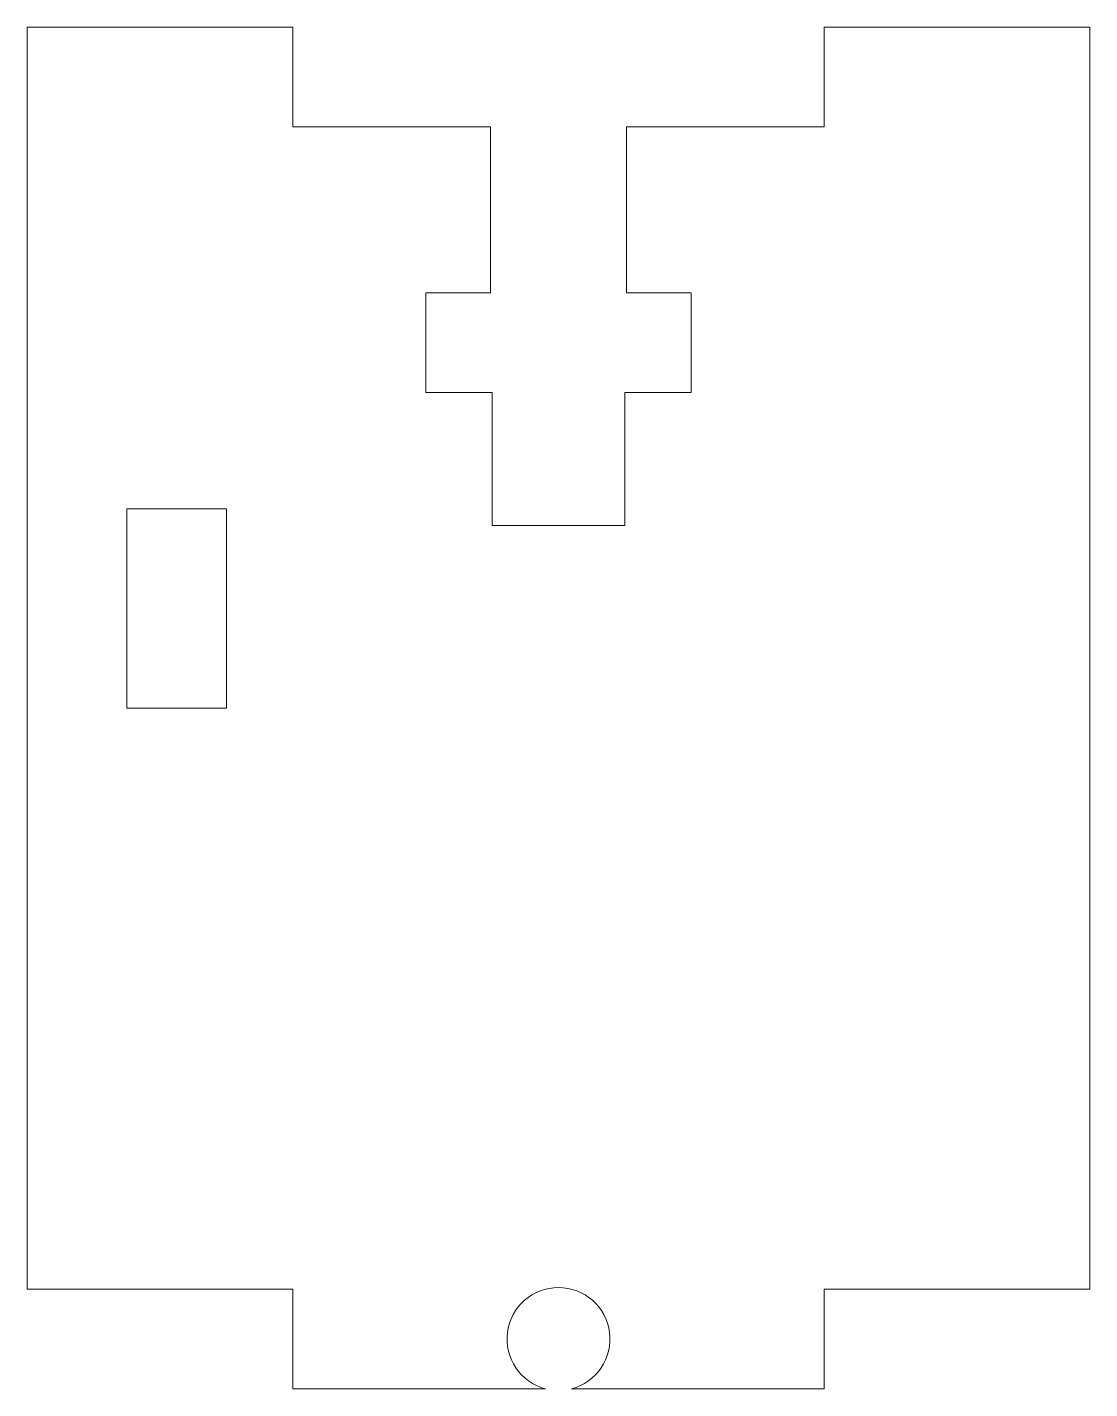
# Model space of a CAD drawing. Header units: millimetres. Extents: x -16 to 16, y 10.9 to 51.9.
import ezdxf

# ---------------------------------------------------------------- set-up
doc = ezdxf.new("R2010")
doc.units = ezdxf.units.MM

msp = doc.modelspace()

# ---------------------------------------------------------------- linework, layer by layer
at = {"color": 7, "linetype": 'Continuous', "lineweight": 15}
for p, q in [((-8, 51.855), (-16, 51.855)), ((-16, 51.855), (-16, 13.855)), ((-8, 48.855), (-8, 51.855)), ((8, 51.855), (8, 48.855)), ((16, 51.855), (8, 51.855)), ((16, 13.855), (16, 51.855)), ((-2.048, 48.855), (-8, 48.855)), ((-2.048, 43.855), (-2.048, 48.855)), ((8, 48.855), (2.048, 48.855)), ((2.048, 48.855), (2.048, 43.855)), ((-4, 40.855), (-4, 43.855)), ((-4, 43.855), (-2.048, 43.855)), ((2.048, 43.855), (4, 43.855)), ((4, 43.855), (4, 40.855)), ((-2, 40.855), (-4, 40.855)), ((-2, 36.855), (-2, 40.855)), ((4, 40.855), (2, 40.855)), ((2, 40.855), (2, 36.855)), ((-13, 37.355), (-13, 31.355)), ((-10, 37.355), (-13, 37.355)), ((-10, 31.355), (-10, 37.355)), ((2, 36.855), (-2, 36.855)), ((-13, 31.355), (-10, 31.355)), ((-16, 13.855), (-8, 13.855)), ((-8, 13.855), (-8, 10.855)), ((8, 10.855), (8, 13.855)), ((8, 13.855), (16, 13.855)), ((-8, 10.855), (-0.391, 10.855)), ((0.391, 10.855), (8, 10.855))]:
    msp.add_line(p, q, dxfattribs=at)
msp.add_arc((0, 12.355), 1.55, 284.5926, 255.4074, dxfattribs=at)

doc.saveas('drawing.dxf')
